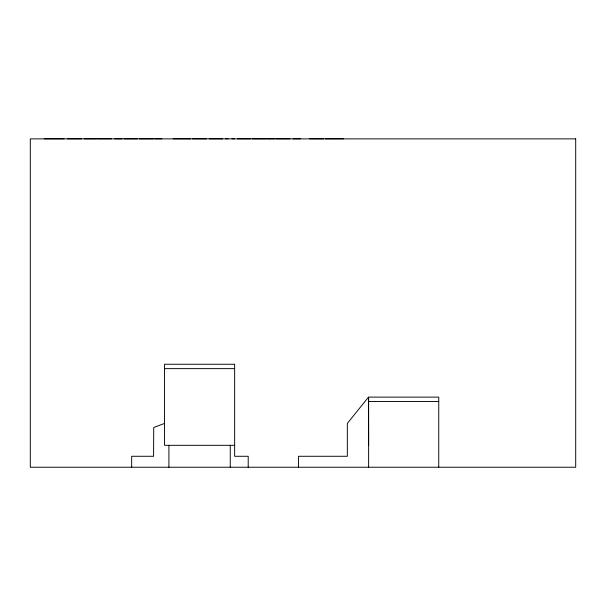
<?xml version="1.0" encoding="UTF-8"?>
<svg xmlns="http://www.w3.org/2000/svg" width="606" height="606" viewBox="0 0 606 606"><rect width="100%" height="100%" fill="white"/><g stroke="black" fill="none" stroke-linecap="round" stroke-linejoin="round"><path stroke-width="0.91" d="M164.529 423.412L153.735 427.51L153.568 456.28L131.661 456.28L131.661 467.234M44.215 138.766L64.092 138.766M67.319 138.766L81.621 138.766M84.052 138.766L96.581 138.766M97.71 138.766L111.519 138.766M114.708 138.766L122.064 138.766M124.071 138.766L137.38 138.766M139.312 138.766L153.401 138.766M154.886 138.766L161.916 138.766M173.164 138.766L190.39 138.766M192.519 138.766L206.32 138.766M209.244 138.766L222.553 138.766M225.591 138.766L228.136 138.766M231.946 138.766L234.53 138.766M237.34 138.766L250.278 138.766M252.119 138.766L266.413 138.766M267.36 138.766L274.389 138.766M275.904 138.766L289.994 138.766M293.084 138.766L300.44 138.766M309.711 138.766L323.687 138.766M325.475 138.766L343.685 138.766M164.529 368.637L234.643 368.637M368.63 401.498L438.744 401.498M234.643 445.319L164.529 445.319L164.529 364.251L234.643 364.251L234.643 456.28L248.21 456.28L248.21 467.234M368.63 445.319L368.509 397.119L347.336 423.412L347.336 456.28L298.516 456.28L298.516 467.234M438.744 467.234L438.744 397.119L368.63 397.119L368.63 467.234M230.257 445.319L230.257 467.234M168.907 445.319L168.907 467.234M575.7 138.88L30.3 138.88L30.3 467.234L575.7 467.234L575.7 138.88"/></g></svg>
